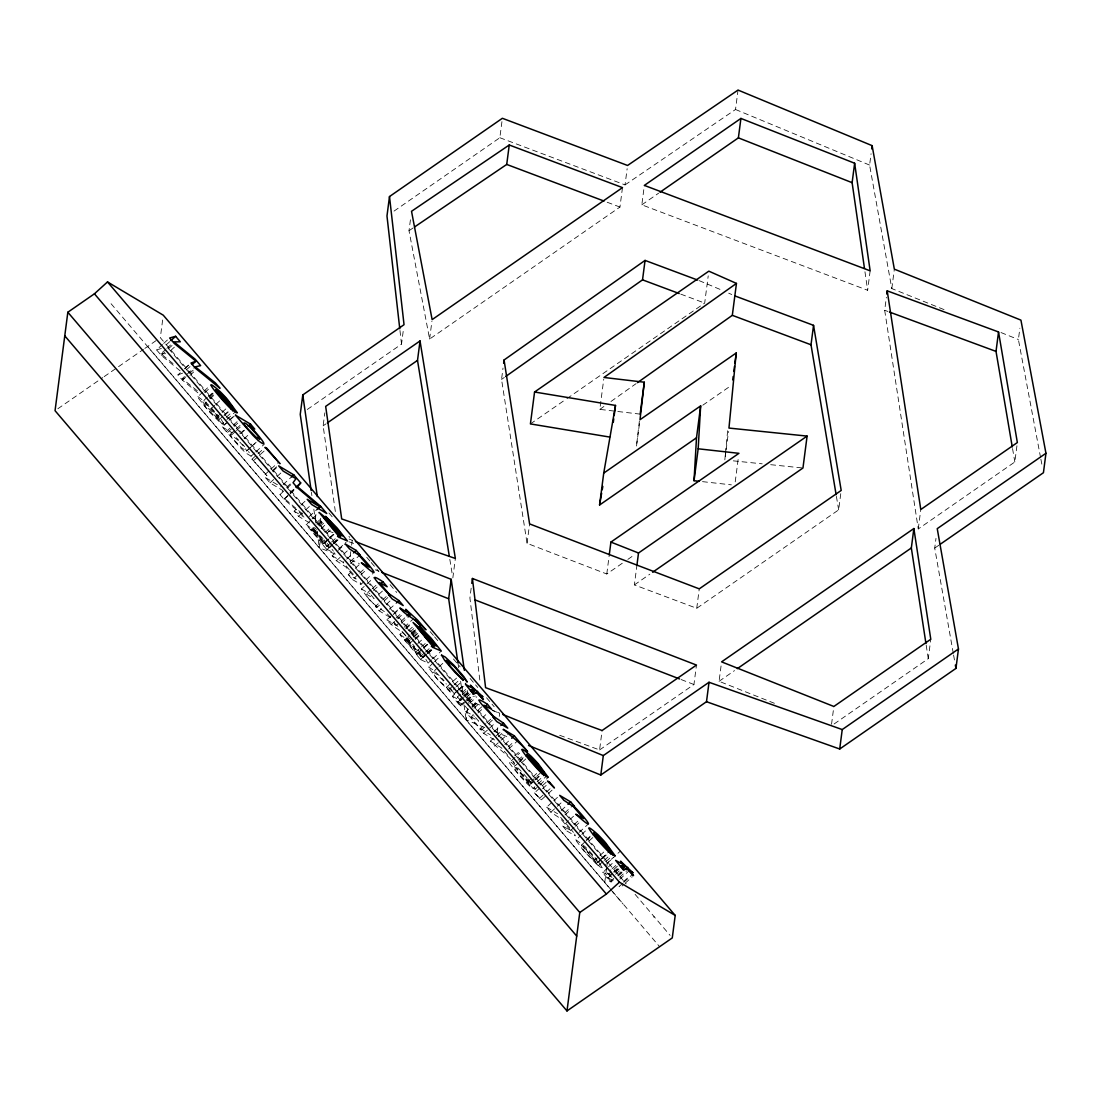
<?xml version="1.0" encoding="UTF-8"?>
<svg xmlns="http://www.w3.org/2000/svg" width="1101" height="1101" viewBox="0 0 1101 1101"><rect width="100%" height="100%" fill="white"/><g stroke="black" fill="none" stroke-linecap="round" stroke-linejoin="round"><path stroke-width="0.75" stroke-dasharray="5 3.75" d="M433.285 662.692L428.523 667.564L437.895 679.826L450.295 692.075L455.043 687.767M371.078 589.806C356.49 598.27 387.621 610.628 390.153 617.413L397.282 610.945M473.237 714.535C466.315 720.219 485.913 732.069 490.454 735.014M725.311 454.864L724.816 459.984L725.903 451.589M725.476 453.158L727.789 429.266M639.378 420.94L636.433 446.511L639.777 421.394M162.631 319.992L160.333 337.677L626.18 883.883M335.337 511.497L323.13 425.826L324.823 412.875M315.285 519.369L316.331 511.263M335.337 554.078L319.359 547.775L320.831 536.435M350.779 551.656L349.733 559.748L359.298 563.519M351.618 545.174L352.251 540.316L348.921 536.407M622.478 187.624L619.946 207.057L429.61 339.053L409.008 230.728L410.48 219.388M307.275 409.489L401.521 344.131L403.627 327.947M429.61 339.053L431.922 321.244M394.034 211.103L499.854 137.721L502.166 119.899M452.841 577.901L455.36 558.468M471.159 588.195L469.907 597.912L480.201 683.212M622.258 563.272L606.775 573.993L527.062 543.343L501.547 379.418L503.006 368.092M462.076 691.469L463.122 683.377M484.77 727.541L466.191 719.944L468.297 703.745M497.157 732.605L498.216 724.513M499.262 716.421L499.689 713.173L491.941 710.007M527.062 543.343L529.595 523.911M499.854 137.721L625.038 184.899L627.143 168.701M640.163 414.127L599.825 409.379L603.747 379.157M870.148 270.832L867.629 290.265L641.828 204.827L644.346 185.395M606.775 573.993L609.307 554.56M559.68 735.275L599.577 749.946L602.096 730.513M840.765 493.675L838.659 509.873L696.74 608.289L634.369 584.906L636.901 565.474M604.752 882.396L606.651 867.822M606.857 866.212L607.284 862.964L613.216 857.583M566.96 398.576L704.681 303.078L708.218 275.842M625.038 184.899L735.523 109.494L738.042 90.062M653.898 917.243L653.994 916.486M696.74 608.289L699.259 588.856M599.577 749.946L693.947 684.505L696.465 665.073M726.123 449.91L728.518 431.427M735.22 481.866L738.496 456.681M774.402 703.291L719.063 681.299L721.169 665.114M944.039 309.601L891.81 288.586L869.597 165.081L871.07 153.755M1016.939 445.795L1014.833 461.98L918.262 528.948L884.681 310.276L886.374 297.311M831.544 724.279L833.856 706.47M891.81 288.586L894.342 269.153M918.262 528.948L920.794 509.515M953.287 653.361L934.721 548.092L935.988 538.375M834.145 723.949L928.267 658.687L930.785 639.254M1040.569 457.534L1018.397 339.548L1019.87 328.208M234.169 416.164L222.292 426.94L239.757 447.047A18.4 1.789 47.8 0 0 246.335 453.309L251.111 456.186L248.565 451.506M332.887 544.252L326.956 549.647L322.524 544.458L328.552 538.802M426.734 654.297L420.802 659.678L416.371 654.489L422.399 648.847M457.727 690.644L453.86 693.974L445.988 683.625M238.366 440.538L230.357 434.166L230.591 435.445A9.358 0.908 47.8 0 0 234.1 440.042L241.449 447.694L246.528 451.107L256.148 442.203M437.909 667.798C425.137 675.477 447.323 684.464 450.295 692.075M303.023 515.502L284.099 499.4L279.984 494.569L282.902 490.551L269.993 482.871L265.589 477.71L267.97 475.549M420.802 659.678L428.041 663.105L425.881 659.361M302.527 513.892L284.471 498.574L285.063 497.982M180.096 370.803L161.228 355.334L156.562 349.87L162.494 344.475M163.691 343.402L168.439 339.08M166.113 344.93L169.678 341.695M173.022 363.605L160.911 353.751L165.673 349.444M166.857 348.356L173.986 341.888M161.228 355.334L167.159 349.939M168.343 348.866L174.288 343.471M170.806 350.421L174.371 347.187M184.445 368.89L190.39 363.495M197.863 392.782L182.312 380.065L177.922 374.904L180.289 372.744M185.037 368.436L190.982 363.041M186.441 369.812L190.005 366.578M197.299 390.759L182.174 378.675L195.249 366.826M182.312 380.065L188.257 374.67M189.441 373.597L195.386 368.202M189.964 375.345L195.895 369.95M207.332 397.544C194.258 405.058 217.915 415.049 220.296 422.688L209.961 412.476L198.538 398.369L197.905 396.608L202.667 392.3M203.85 391.213L210.979 384.744M204.717 392.658L209.479 388.336M208.529 396.47L215.658 390.002M209.424 396.594L215.356 391.213M209.314 398.039L214.062 393.731M215.507 413.398L219.883 419.632L205.254 403.172L208.818 399.938M210.002 398.865L217.131 392.396M205.254 403.172L211.172 408.581L214.736 405.347M215.92 404.273L223.049 397.805M216.154 417.706L220.902 413.384M222.099 412.311L228.031 406.916M219.209 419.55L222.774 416.316M223.957 415.242L232.27 407.687M224.632 415.325L231.761 408.856M226.242 417.307L233.357 410.838M202.584 401.865L222.127 423.857L225.691 420.623M226.875 419.536L235.201 411.994M222.127 423.857L224.274 424.683L227.838 421.449M229.022 420.376L236.151 413.907M226.228 431.551L232.173 426.156M233.357 425.082L239.289 419.687M227.604 432.363L240.665 420.513M230.123 434.551L235.105 429.844M236.302 428.771L243.183 422.688M231.747 434.812L235.311 431.578M236.509 430.505L244.821 422.963M239.825 433.808L244.573 429.5M241.036 433.409L244.601 430.174M244.064 438.79L248.812 434.468M246.528 451.107L250.092 447.873M251.276 446.8L259.602 439.244M251.111 456.186L254.675 452.951M255.872 451.864L264.185 444.322M252.033 459.186L266.924 475.563L252.033 459.186L256.794 454.878M257.978 453.791L265.107 447.336M253.904 460.301L266.979 448.451M265.052 474.448L269.814 470.141M270.997 469.067L278.126 462.599M272.869 470.182L278.801 464.787M272.718 471.242L278.663 465.847M269.993 482.871L275.938 477.476M277.122 476.403L283.067 471.008M283.122 484.578L291.435 477.036M286.466 487.316L291.214 483.009M279.984 494.569L285.916 489.188M287.113 488.101L293.045 482.72M290.003 492.642L294.751 488.335M284.471 498.574L289.219 494.266M290.403 493.193L297.531 486.725M284.099 499.4L288.847 495.092M290.045 494.019L297.16 487.55M309.56 522.892L298.536 516.328L294.132 511.167L300.064 505.772M301.261 504.698L307.193 499.303M298.536 516.328L304.468 510.933M305.665 509.859L311.597 504.464M309.188 516.562L317.501 509.02M328.965 538.884L323.033 544.266L319.964 541.114L306.284 524.764L310.867 519.961M312.065 518.888L319.18 512.419M316.07 523.195L320.818 518.888M330.396 543.096L326.832 546.33L326.157 545.931L312.643 532.1L311.032 529.677L316.07 524.943M316.964 524.282L324.093 517.814M311.032 529.677L311.996 530.159L316.758 525.838M317.941 524.764L323.887 519.369M311.996 530.159L312.863 530.916L317.611 526.608M318.808 525.535L325.924 519.066M312.863 530.916L313.923 531.962L318.671 527.654M319.868 526.581L325.8 521.186M323.047 538.719L312.505 528.177L316.4 532.884L319.964 529.65M321.148 528.576L324.712 525.342M333.066 532.746L321.877 528.342L324.258 526.182M325.153 532.402L332.268 525.934M319.524 539.958L321.891 537.811M326.639 533.49L332.585 528.108M329.736 537.728L335.681 532.333M322.524 544.458L328.47 539.063M329.653 537.99L335.585 532.595M330.162 537.797L336.094 532.416M331.58 542.022L337.525 536.627M306.119 524.269L312.381 529.43L328.291 547.197L331.855 543.963M333.039 542.889L336.603 539.655M326.956 549.647L339.989 537.384M334.085 543.178L340.016 537.783M328.291 547.197L329.474 547.747L333.039 544.513M334.222 543.426L338.97 539.118M338.943 548.752L346.072 542.284M350.641 572.479L348.26 574.626L356.146 579.043L345.92 567.043L336.411 560.739L332.172 555.771L336.934 551.463M338.117 550.39L345.246 543.922M336.411 560.739L342.356 555.358M343.54 554.271L349.485 548.89M332.172 555.771L343.154 562.322L353.848 552.619M350.159 561.551L356.105 556.156M350.531 563.561L360.041 554.932M355.389 568.157L361.321 562.776M348.26 574.626L352.499 579.594L358.431 574.213M359.628 573.126L365.56 567.744M360.894 574.736L366.839 569.341M352.499 579.594L360.825 584.425L364.61 581.025M365.793 579.952L372.922 573.483M379.363 605.233L376.996 607.394L367.197 596.976L361.362 589.021L374.423 577.158M372.262 588.732L379.391 582.264M373.445 590.411L378.194 586.104M378.868 594.306L382.432 591.072M390.153 617.413L379.171 610.876L375.386 606.431L381.318 601.036M382.515 599.962L388.447 594.568M384.125 600.926L390.057 595.531M379.171 610.876L381.552 608.715M386.3 604.408L392.245 599.013M389.479 609.211L396.608 602.742M402.016 631.327L406.888 637.039C401.48 629.8 392.121 627.24 386.823 619.849L392.768 614.454M393.952 613.381L399.897 607.986M396.181 617.909L400.929 613.587M391.034 624.79L396.979 619.395M397.626 618.762L404.108 612.927M386.823 619.849L396.36 625.533L407.04 615.831M401.37 623.152L408.499 616.684M404.136 627.24L413.632 618.611M405.581 628.093L411.526 622.712M419.261 652.15L416.88 654.311L400.626 635.662L399.966 634.314L404.714 629.992M405.911 628.919L411.843 623.538M408.746 630.446L412.311 627.212M410.191 631.864L413.756 628.643M411.636 632.731L414.017 630.584M399.966 634.314L404.549 637.754L423.321 657.779L406.352 638.208L409.916 634.974M411.1 633.901L414.664 630.667M424.243 653.127L420.678 656.361L417.458 654.049L405.278 640.507L404.879 639.709L407.26 637.548M412.008 633.24L417.94 627.845M404.879 639.709L405.856 640.19L410.604 635.883M411.788 634.795L417.733 629.414M405.856 640.19L406.709 640.961L411.457 636.639M412.655 635.566L419.784 629.098M406.709 640.961L407.769 641.993L419.646 631.217M414.237 636.722L417.802 633.502M410.246 642.929L413.811 639.695M414.994 638.608L422.123 632.153M415.311 639.516L420.059 635.208M420.678 656.361L413.054 647.828L416.618 644.594M417.802 643.521L426.128 635.979M415.572 652.274L420.334 647.952M421.518 646.879L428.647 640.41M423.582 647.76L429.528 642.378M416.371 654.489L422.316 649.108M423.5 648.021L429.445 642.64M424.009 647.842L429.94 642.447M425.426 652.053L431.372 646.672M422.137 657.242L425.702 654.008M426.885 652.921L430.45 649.686M420.775 659.279L433.835 647.429M427.931 653.21L433.863 647.828M428.069 653.471L434.014 648.076M428.041 663.105L431.606 659.871M432.789 658.797L441.102 651.241M434.468 661.618L441.597 655.15M439.093 666.711L443.854 662.403M446.359 687.341L459.434 675.477M449.456 688.978L453.02 685.744M454.218 684.671L461.347 678.202M456.227 686.694L463.356 680.225M453.86 693.974L457.424 690.74M458.608 689.666L465.737 683.198M458.911 689.57L466.04 683.102M465.806 701.612L461.058 705.92L460.025 705.658L453.392 697.8L452.442 696.204L458.388 690.809M459.571 689.735L465.517 684.34M464.003 697.442L460.438 700.663L457.342 697.029L465.654 689.474M462.351 694.648L467.099 690.341M461.058 705.92L457.438 701.433L462.186 697.126M463.383 696.052L470.499 689.584M457.81 702.08L470.87 690.217M465.2 696.355L468.765 693.121M466.645 697.222L470.21 693.988M460.025 705.658L464.773 701.351M465.957 700.264L473.086 693.795M466.989 700.525L474.118 694.057M466.989 700.993L471.737 696.685M479.554 704.943L468.723 700.497L473.471 696.19M468.228 702.383L475.343 695.915M469.673 703.236L476.802 696.768M483.903 727.802L481.536 729.963L466.728 713.214L465.902 711.59L470.65 707.282M471.834 706.195L478.963 699.727M472.315 706.608L477.063 702.287M472.48 707.379L477.228 703.057M473.925 708.232L478.687 703.924M477.985 710.228L483.931 704.833M477.985 712.98L482.733 708.672M483.408 716.875L485.775 714.714M494.693 739.982L483.711 733.445L479.912 729L485.858 723.605M487.041 722.531L492.987 717.136M488.665 723.495L494.597 718.1M483.711 733.445L488.459 729.137M489.642 728.05L495.588 722.669M494.019 731.78L501.134 725.311M512.763 761.135L514.511 763.433C507.465 754.832 498.381 748.46 490.303 741.179L495.051 736.858M496.234 735.785L503.363 729.316M498.258 736.748L501.808 733.514M494.542 746.148L507.602 734.284M504.85 744.482L511.965 738.014M508.18 746.891L514.126 741.496M508.662 748.955L518.158 740.326M514.759 755.754L521.874 749.286M511.332 760.695L519.644 753.153M518.076 760.199L522.824 755.892M519.424 760.997L524.186 756.69M527.049 777.801L525.328 775.833A17.162 1.665 47.8 0 0 517.938 767.989C493.22 745.872 526.416 784.669 531.205 787.229C527.31 780.994 514.291 772.159 514.387 766.516L517.952 763.282M519.135 762.209L526.264 755.74M522.094 762.319L528.026 756.924M527.062 782.233L531.811 777.925M532.994 776.838L540.123 770.37M529.966 782.439L516.149 767.714L530.118 784.077L529.966 782.439L541.857 771.663M530.118 784.077L533.682 780.843M534.866 779.769L543.178 772.228M530.778 784.173L534.343 780.939M535.54 779.852L542.669 773.384M537.137 781.834L544.266 775.365M514.387 766.516L533.035 788.385L536.6 785.151M537.783 784.077L546.096 776.522M533.035 788.385L535.169 789.211L538.733 785.976M539.93 784.903L548.243 777.361M552.055 790.133L541.375 799.821L534.425 792.913L547.486 781.049M542.476 788.784L549.605 782.316M539.256 798.569L545.188 793.174M546.371 792.101L552.317 786.706M568.639 820.672L562.707 826.067L570.579 830.471L560.368 818.47L550.858 812.18L546.619 807.212L552.564 801.817M553.748 800.744L559.68 795.349M550.858 812.18L563.918 800.317M561.166 810.515L568.295 804.047M564.607 812.978L571.736 806.51M564.978 814.988L570.91 809.593M569.823 819.598L575.768 814.203M562.707 826.067L566.932 831.035L569.313 828.874M574.061 824.566L580.007 819.172M570.579 830.471L574.144 827.236M575.341 826.163L578.906 822.929M579.043 832.452L588.553 823.837M602.976 861.505L598.228 865.813L583.695 850.812L575.878 840.338L580.599 835.425M581.782 834.338L588.911 827.869M586.461 839.595L591.209 835.287M598.228 865.813C594.347 859.578 581.328 850.743 581.411 845.114L584.975 841.88M586.172 840.806L593.301 834.338M589.118 840.916L595.063 835.521M594.086 860.831L598.834 856.509M600.031 855.436L605.963 850.041M601.187 858.794L609.5 851.252M597.141 862.675L597.623 862.028L593.439 856.523L583.186 846.297L597.141 862.675L600.706 859.441M601.889 858.367L609.018 851.899M597.815 862.757L601.38 859.523M602.564 858.45L607.312 854.142M604.174 860.432L611.303 853.963M606.004 861.588L613.133 855.119M617.964 853.261L620.345 851.114M581.411 845.114L600.059 866.982L602.206 867.808L605.77 864.574M606.954 863.501L615.266 855.945M613.546 879.782L611.165 881.929L610.133 881.667L602.798 872.763L607.325 867.905M608.509 866.831L613.257 862.51M602.564 872.212L610.56 876.685L607.449 873.038L611.014 869.804M612.211 868.73L615.776 865.496M607.449 873.038L608.908 873.905L612.459 870.671M613.656 869.584L618.404 865.276M611.165 881.929L607.559 877.456L612.307 873.134M613.491 872.061L620.62 865.592M607.931 878.089L620.992 866.239M615.308 872.377L618.872 869.143M615.569 874.318L620.331 869.996M610.133 881.667L616.078 876.286M617.262 875.199L623.207 869.818M618.294 875.46L624.239 870.079M618.294 875.928L621.859 872.694M619.533 877.318L626.662 870.85M619.794 879.259L629.29 870.63M623.62 881.543L629.566 876.148M622.602 883.387L619.037 886.622L620.482 887.489L624.047 884.254M623.785 882.314L632.098 874.758M625.23 883.167L632.359 876.699M599.825 409.379L604.009 406.407M610.986 401.466L636.089 383.643M501.547 379.418L504.327 377.45M57.858 408.746L102.765 377.602M104.168 376.625L143.447 349.389M144.85 348.411L157.512 339.631M323.13 425.826L325.951 423.871M641.828 204.827L658.618 193.184M530.421 423.913L565.556 399.553M702.796 405.196L730.679 385.859M627.873 559.363L634.905 554.491M634.369 584.906L649.824 574.199M719.063 681.299L734.505 670.605M934.721 548.092L938.96 545.16M409.008 230.728L413.247 227.852M361.362 589.021L369.881 593.645M465.902 711.59L474.421 716.214M177.922 374.904L182.876 373.046M156.562 349.87L162.563 348.164M326.928 549.248L334.195 553.06L334.14 552.275M184.858 378.73L182.174 378.675M197.905 396.608L207.029 403.461A17.162 1.665 47.8 0 1 214.434 411.292M575.851 839.733L584.975 846.586A17.162 1.665 47.8 0 1 592.366 854.417L597.224 860.129M165.687 353.724L160.911 353.751M428.523 667L434.634 670.963L444.075 680.597M452.442 696.204L460.438 700.663M733.307 460.851L762.195 463.824M770.686 464.691L802.959 468.008M702.521 481.646L731.394 484.853M433.161 672.105L436.973 674.39L444.405 681.794M348.907 541.761L355.403 544.018M884.681 310.276L887.915 311.459M492.656 710.613L499.042 712.966M699.231 280.659L722.559 290.444M680.776 294.132L704.681 303.078M607.188 202.254L619.946 207.057M681.147 679.551L693.947 684.505M349.058 539.05L352.251 540.316M375.262 569.823L378.455 571.075M1000.988 332.543L1018.397 339.548M494.06 731.339L508.153 737.106M735.523 109.494L869.597 165.081M457.438 701.433L464.663 705.617L467.856 709.361M607.559 877.456L614.771 881.626M728.697 293.169L731.766 294.531M366.316 594.127L374.12 598.614L370.941 594.898M470.856 716.696L478.66 721.183L475.481 717.467M222.292 426.94L231.939 432.679M265.589 477.71L280.755 486.738M294.132 511.167L304 517.043M375.386 606.431L376.996 607.394M457.342 697.029L461.897 701.53M479.912 729L481.536 729.963M490.303 741.179L501.285 747.717L509.24 756.965M534.425 792.913L541.375 799.821M546.619 807.212L557.601 813.749M566.932 831.035L575.259 835.852L574.667 834.063M406.352 638.208L414.072 645.626M316.4 532.884L329.474 547.747M236.288 437.716L238.366 439.781M349.334 569.781L343.154 562.322M313.923 531.962L326.832 546.33M407.769 641.993L413.054 647.828M211.172 408.581L214.544 412.297M239.853 442.079L242.702 445.272A9.166 0.895 47.8 0 1 245.798 449.249L246.652 450.818M350.132 570.621L355.183 576.263M242.523 444.24L244.615 446.634M569.616 827.704L559.501 815.979M324.024 539.807L326.116 542.215M417.885 649.838L422.88 655.687M328.924 512.956L333.369 518.172M366.716 557.271L370.046 561.18M371.161 562.487L378.95 571.612M390.071 584.659L396.745 592.489M430.119 631.616L433.45 635.525M434.565 636.832L439.01 642.048M453.474 659.004L460.149 666.821M470.086 678.464L474.462 683.611M475.563 684.891L477.751 687.464M486.532 697.745L490.908 702.892M492.009 704.186L494.198 706.746M635.084 894.315L670.124 935.41M168.467 348.466L607.284 862.964M397.805 626.386L392.617 621.143L396.36 625.533M608.908 873.905L612.005 877.538M147.658 346.471L611.344 890.117M612.431 891.411L659.609 946.709M111.077 303.725L609.637 888.273M610.752 889.58L623.015 903.976M327.162 543.412L329.034 545.656M527.902 778.779L532.086 783.898M216.993 414.251L219.292 417.004M571.694 830.195L573.415 832.356M450.832 688.552L454.162 693.878M332.034 549.316L333.397 551.133M599.109 862.496L602.206 867.808M221.177 419.371L224.274 424.683M360.22 582.622L361.045 584.259M534.591 787.49L535.169 789.211M1040.885 459.227L1041.849 464.278M953.59 655.04L954.76 661.715M1012.548 448.575L1014.833 461.98M836.402 496.386L838.659 509.873M449.827 559.363L452.566 576.222M926.202 645.269L928.267 658.687M467.264 690.465L468.723 700.497M457.933 662.816L458.663 667.88M460.617 681.368L462.558 694.827M464.016 704.874L466.191 719.944M864.959 271.768L867.629 290.265M320.446 518.31L321.877 528.342M311.404 492.271L311.886 495.656M313.826 509.199L315.767 522.7M316.964 531.067L319.359 547.775M399.966 330.465L401.521 344.131"/><path stroke-width="1.5" d="M699.121 481.275L694.029 480.71L696.506 437.785L700.649 405.884L603.733 473.1L599.577 505.001L696.506 437.785M694.029 480.71L698.172 448.795L700.649 405.884M609.665 437.056L530.421 423.913L534.563 392.011L708.824 271.163L736.459 283.411L603.967 377.478L644.305 382.212L639.998 419.715L736.225 352.981L728.958 428.069L807.102 436.092L802.959 468.008L652.632 572.245M67.835 312.244L55.05 410.687L566.987 1010.938L672.271 937.928L675.202 915.426L163.251 315.175L107.499 281.939L94.425 293.802L67.835 312.244L579.773 912.495L566.987 1010.938M940.364 544.169L1043.431 472.714L1045.95 453.268L1020.93 320.116L894.342 269.153L872.13 145.649L738.042 90.062L627.57 165.467L502.373 118.289L389.493 196.556L404.039 324.699L302.775 394.929L300.243 414.361L311.156 490.578M389.493 196.556L386.974 215.989L399.773 328.759M449.277 555.977L417.513 360.385L420.031 340.952L325.662 406.393L341.695 518.929L455.36 558.468L420.031 340.952M457.933 662.816L448.671 598.765L451.19 579.332L355.444 541.568M414.664 226.889L506.721 164.434L509.254 145.002L622.478 187.624L432.129 319.62L411.526 211.296L509.254 145.002M471.792 583.337L472.425 578.479L696.465 665.073L602.096 730.513L485.596 687.671L472.425 578.479M503.639 363.234L504.065 359.986L645.062 260.414L697.649 280.067M613.312 422.233L613.752 418.862M614.193 415.504L615.5 405.429L534.563 392.011M505.731 376.459L642.53 279.847L645.062 260.414M734.835 295.894L813.543 325.346L841.192 490.44L699.259 588.856L609.307 554.56L610.917 542.091L738.936 453.323L698.172 448.795M640.163 414.127L644.305 382.212M528.563 745.46L600.788 775.021L603.307 755.589L709.016 682.276L842.237 729.564L958.462 648.971L937.24 528.659L1045.95 453.268M636.901 565.474L638.511 553.005L807.102 436.092M660.022 192.207L738.386 137.859L740.918 118.426L854.637 163.237L870.148 270.832L644.346 185.395L740.918 118.426M637.479 382.653L732.316 315.326L736.459 283.411M732.729 379.859L733.17 376.501M733.817 371.464L734.477 366.427M734.918 363.055L736.225 352.981M600.788 775.021L706.498 701.709L709.016 682.276M836.127 494.707L811.01 344.778L813.543 325.346M864.478 268.41L852.119 182.67L854.637 163.237M871.703 148.896L872.13 145.649M886.787 294.077L887.213 290.843L998.538 331.965L1017.352 442.547L920.794 509.515L887.213 290.843M706.498 701.709L839.705 749.01L842.237 729.564M925.955 643.59L911.339 547.968L913.858 528.535L721.582 661.866L833.856 706.47L930.785 639.254L913.858 528.535M1012.259 446.91L996.02 351.398L998.538 331.965M839.705 749.01L955.943 668.403L958.462 648.971M603.733 473.1L615.5 405.429M599.577 505.001L601.641 493.165M602.233 489.78L602.825 486.394M300.697 482.94L297.531 486.725L320.611 506.295L326.749 513.506L311.597 504.464L307.193 499.303L319.882 506.859L297.16 487.55L293.045 482.72L295.963 478.701L283.067 471.008L278.663 465.847L293.816 474.875L300.697 482.94L295.935 487.248M170.875 340.608L175.623 336.3L180.303 341.792L173.986 341.888L195.138 359.187L200.643 365.642L195.249 366.826L215.411 382.955L220.007 388.336L195.386 368.202L190.982 363.041L195.95 361.183L174.288 343.471L169.623 338.007L175.623 336.3M192.386 364.417L195.95 361.183M248.138 426.266L250.519 424.119L254.758 429.087L249.349 425.867C251.744 427.518 272.773 451.217 259.409 441.46A18.4 1.789 47.8 0 1 252.817 435.198L235.366 415.077L250.519 424.119M291.435 477.036L293.816 474.875M317.047 509.529L320.611 506.295M337.525 536.627L339.906 534.48L324.093 517.814L332.585 528.108L339.906 534.48M338.984 537.494L341.351 535.347L342.535 535.884L342.273 535.21L325.566 516.328L337.099 527.943L347.448 541.018L340.016 537.783L319.18 512.419L325.456 517.58L341.351 535.347M353.848 552.619L356.229 550.459L360.041 554.932L358.472 553.996C365.876 560.629 387.745 586.572 361.321 562.776L369.207 567.18L358.981 555.193L349.485 548.89L345.246 543.922L356.229 550.459M380.574 583.943L382.942 581.796L387.18 586.764L379.363 582.608L388.653 593.494L398.975 600.595L403.214 605.564L392.245 599.013L388.447 594.568L390.057 595.531C386.946 591.925 361.954 567.758 382.942 581.796M396.608 602.742L398.975 600.595M407.04 615.831L409.421 613.67L405.677 609.28L417.458 619.959L425.991 629.813L415.077 619.478L419.963 625.189C414.554 617.936 405.182 615.376 399.897 607.986L409.421 613.67M408.499 616.684L410.866 614.537M431.372 646.672L433.753 644.512L417.94 627.845L426.431 638.14L433.753 644.512M432.831 647.539L435.212 645.379L436.381 645.915L436.12 645.241L419.412 626.359L430.945 637.988L441.295 651.049L433.863 647.828L413.04 622.45L419.302 627.611L435.212 645.379M471.132 690.974L473.513 688.813L470.402 685.166L483.009 696.905L479.169 694.621L483.435 699.617L477.724 693.754L470.499 689.584L474.118 694.057L473.086 693.795L465.517 684.34L473.513 688.813M472.577 691.827L474.958 689.68M475.302 693.451L477.669 691.29M485.101 706.512L487.482 704.365L491.72 709.333L483.889 705.177L493.193 716.063L503.515 723.164L507.754 728.133L496.771 721.582L492.987 717.136L494.597 718.1C491.486 714.494 466.494 690.327 487.482 704.365M501.134 725.311L503.515 723.164M511.965 738.014L514.346 735.853L527.585 751.584C520.525 742.969 511.442 736.597 503.363 729.316L514.346 735.853M568.295 804.047L570.662 801.886L574.474 806.359L572.919 805.437C580.31 812.056 602.192 837.999 575.768 814.203L583.654 818.621L573.428 806.62L563.918 800.317L559.68 795.349L570.662 801.886M621.253 866.982L623.634 864.822L620.524 861.175L633.13 872.914L629.29 870.63L633.557 875.625L627.845 869.762L620.62 865.592L624.239 870.079L623.207 869.818L615.638 860.363L623.634 864.822M622.698 867.849L625.079 865.689M625.423 869.46L627.79 867.313M579.773 912.495L606.376 894.053L619.436 882.19L675.202 915.426M327.355 422.894L417.513 360.385M737.312 668.651L911.339 547.968M889.525 312.065L996.02 351.398M642.53 279.847L679.179 293.54M732.316 315.326L811.01 344.778M506.721 164.434L604.009 201.056M609.307 554.56L529.595 523.911L504.065 359.986M474.696 599.77L679.537 678.932M738.386 137.859L852.119 182.67M381.648 572.327L448.671 598.765M610.917 542.091L638.511 553.005M502.827 714.466L603.307 755.589M107.499 281.939L619.436 882.19M94.425 293.802L606.376 894.053M64.766 335.833L576.718 936.084M955.351 665.059L955.943 668.403M451.19 579.332L464.361 670.358M302.775 394.929L317.322 496.537M441.597 655.15L444.666 660.407L454.947 672.339L463.356 680.225L450.405 666.477L446.222 660.242L454.355 666.587L467.237 682.028L463.893 676.688L453.777 665.087L445.244 657.063L441.597 655.15M259.712 438.969L255.872 437.014L247.174 428.179A9.358 0.908 47.8 0 1 243.651 423.596C244.532 420.307 253.629 431.207 255.776 433.422A9.166 0.895 47.8 0 1 258.873 437.386L259.712 438.969M215.934 389.905L218.934 395.053L233.357 410.838C228.581 408.278 195.386 369.482 220.104 391.598A17.162 1.665 47.8 0 1 227.494 399.443L237.334 412.82L235.201 411.994L215.934 389.905M526.828 754.433L529.842 759.58L544.266 775.365C539.476 772.819 506.295 734.009 531.012 756.126A17.162 1.665 47.8 0 1 538.403 763.97L548.243 777.361L546.096 776.522L526.828 754.433M593.866 833.03L596.866 838.178L611.303 853.963C606.513 851.403 573.318 812.607 598.036 834.723A17.162 1.665 47.8 0 1 605.426 842.568L615.266 855.945L613.133 855.119L593.866 833.03M232.944 407.783L218.315 391.323L225.677 398.259L232.944 407.783M543.853 772.31L529.223 755.85L536.586 762.787L543.853 772.31M610.876 850.908L596.247 834.448L603.609 841.384L610.876 850.908M266.979 448.451L265.107 447.336L279.998 463.714L266.979 448.451M549.605 782.316L547.486 781.049L554.436 787.972L549.605 782.316"/></g></svg>
